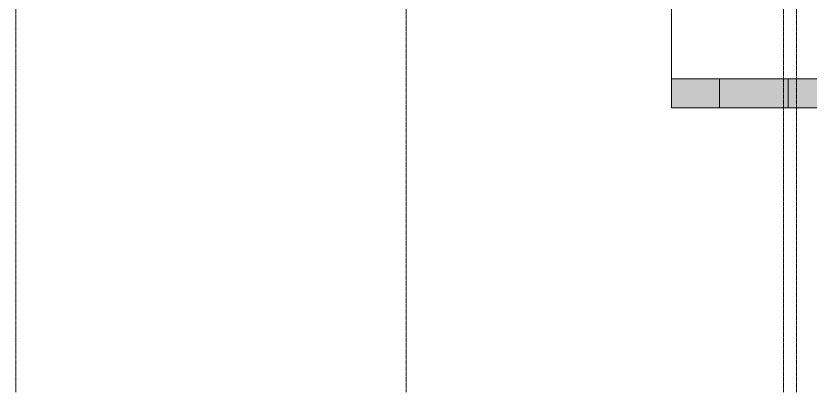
# Model space of a CAD drawing. Header units: inches. Extents: x -55396 to -733, y -290 to 853.
# Drawn here: x -16461.2 to -15970.3, y -273.2 to -40.8 of the extents above; entities that cross this region are included whole.
import ezdxf

# ---------------------------------------------------------------- set-up
doc = ezdxf.new("R2010")
doc.units = ezdxf.units.IN
doc.header["$MEASUREMENT"] = 0
doc.linetypes.add('Grid Line 1_2_', pattern=[0.875, 0.5, -0.125, 0.125, -0.125])
doc.layers.add('G-ANNO-SYMB', color=111, linetype='Continuous', lineweight=9)
doc.layers.add('S-GRID', color=1, linetype='Continuous', lineweight=9)

# ---------------------------------------------------------------- blocks, each defined once
blk = doc.blocks.new('Section - 3_32_ x 3_8_-18514-Section 1')
at = {"layer": 'G-ANNO-SYMB'}
blk.add_hatch(color=256, dxfattribs=at).paths.add_polyline_path([(22344.83, -79.66), (22272.83, -79.66), (22272.83, -97.66), (22344.83, -97.66)], flags=0)
for p, q in [((22272.83, -97.66), (22272.83, -79.66)), ((22272.83, -79.66), (22344.83, -79.66)), ((22344.83, -79.66), (22344.83, -97.66)), ((22344.83, -97.66), (22272.83, -97.66))]:
    blk.add_line(p, q, dxfattribs=at)

msp = doc.modelspace()

# ---------------------------------------------------------------- linework, layer by layer
at = {"layer": 'G-ANNO-SYMB'}
msp.add_line((-16055.94, 545.16), (-16055.94, -79.66), dxfattribs=at)
at = {"layer": 'S-GRID', "linetype": 'Grid Line 1_2_'}
for p, q in [((-16461.22, -273.16), (-16461.22, 738.66)), ((-16461.22, -273.16), (-16461.22, 738.66)), ((-16219.97, -273.16), (-16219.97, 738.66)), ((-16219.97, -273.16), (-16219.97, 738.66)), ((-15986.72, -273.16), (-15986.72, 738.66)), ((-15978.72, -273.16), (-15978.72, 738.66))]:
    msp.add_line(p, q, dxfattribs=at)

# ---------------------------------------------------------------- block references
at = {"layer": 'G-ANNO-SYMB'}
msp.add_blockref('Section - 3_32_ x 3_8_-18514-Section 1', (-38328.77, 0), dxfattribs=at)
at = {"layer": 'G-ANNO-SYMB', "extrusion": (0, 0, -1)}
msp.add_blockref('Section - 3_32_ x 3_8_-18514-Section 1', (-6318.42, 0), dxfattribs=at)

doc.saveas('drawing.dxf')
